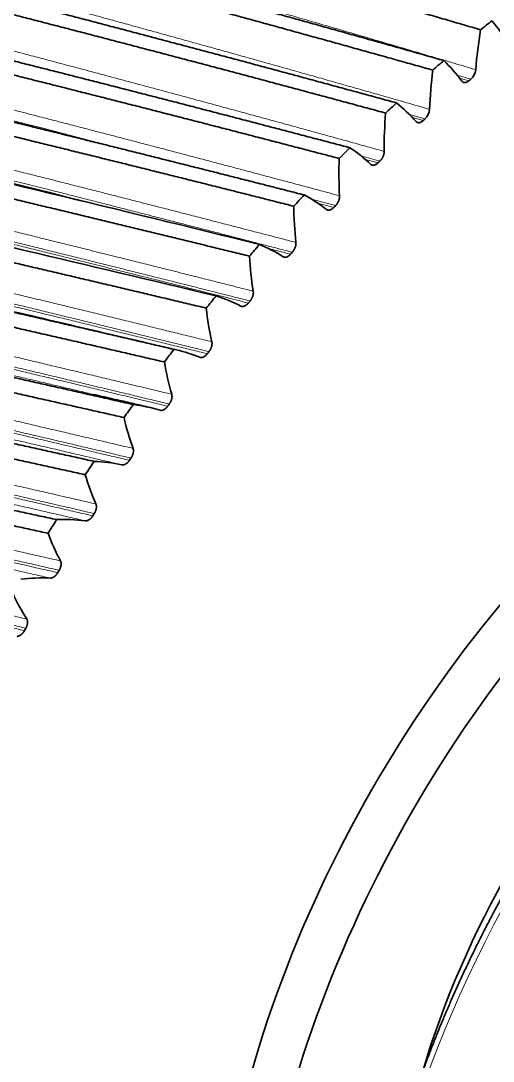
# Model space of a CAD drawing. Extents: x 228 to 1870, y -35 to 994.
# Drawn here: x 868.1 to 901.8, y 880.5 to 954.7 of the extents above; entities that cross this region are included whole.
import ezdxf

# ---------------------------------------------------------------- set-up
doc = ezdxf.new("R2010")
doc.units = 0
doc.layers.get('0').update_dxf_attribs({"lineweight": 13})

# ---------------------------------------------------------------- blocks, each defined once
blk = doc.blocks.new('BLOCK15')
at = {"color": 7, "lineweight": 13}
for p, q in [((56.266, 21.685), (57.225, 21.4)), ((56.424, 21.485), (57.09, 21.288)), ((52.849, 18.89), (53.962, 18.571)), ((53.062, 18.671), (53.829, 18.451)), ((49.41, 15.938), (50.749, 15.567)), ((49.707, 15.693), (50.618, 15.44)), ((45.878, 12.859), (47.594, 12.398)), ((46.331, 12.569), (47.466, 12.265)), ((42.821, 9.339), (44.381, 8.933))]:
    blk.add_line(p, q, dxfattribs=at)
at = {"color": 7, "lineweight": 35}
for p, q in [((57.09, 21.288), (57.158, 21.344)), ((57.158, 21.344), (57.225, 21.4)), ((53.896, 18.511), (53.962, 18.571)), ((53.829, 18.451), (53.896, 18.511)), ((50.683, 15.504), (50.749, 15.567)), ((50.618, 15.44), (50.683, 15.504)), ((47.466, 12.265), (47.53, 12.331)), ((47.53, 12.331), (47.594, 12.398)), ((44.381, 8.933), (44.444, 9.003)), ((44.444, 9.003), (44.506, 9.073)), ((41.374, 5.456), (41.435, 5.529)), ((41.435, 5.529), (41.496, 5.601)), ((36.077, 2.157), (36.257, 2.116)), ((37.912, 1.592), (37.947, 1.582)), ((38.453, 1.843), (38.512, 1.918)), ((38.512, 1.918), (38.571, 1.993)), ((35.084, -2.181), (35.092, -2.183)), ((35.627, -1.895), (35.684, -1.818)), ((35.684, -1.818), (35.741, -1.74)), ((32.903, -5.748), (32.958, -5.668)), ((32.958, -5.668), (33.013, -5.588)), ((30.291, -9.703), (30.343, -9.621)), ((30.343, -9.621), (30.396, -9.539)), ((27.797, -13.75), (27.847, -13.666)), ((27.847, -13.666), (27.897, -13.582)), ((25.476, -17.791), (25.523, -17.705)), ((25.429, -17.876), (25.476, -17.791))]:
    blk.add_line(p, q, dxfattribs=at)
for centre, radius, start, end in [((49.298, 17.386), 12.478, 31.75176, 40.94011), ((94.089, 19.019), 36.64, 170.727, 175.20603), ((47.173, 14.298), 11.715, 36.46052, 46.04431), ((88.425, 17.892), 34.161, 173.01151, 177.70479), ((56.549, 22.183), 1.034, 310.80721, 354.34359), ((56.806, 21.414), 0.261, 216.30865, 251.9072), ((44.965, 11.018), 11.142, 41.39386, 51.30418), ((82.743, 16.448), 31.689, 175.4012, 180.33562), ((53.273, 19.327), 1.023, 312.36468, 356.23429), ((53.52, 18.562), 0.266, 221.91538, 252.87869), ((-675.779, -2983.566), 3073.82, 76.812954, 77.44241), ((-558.405, -2417.687), 2500.517, 76.102653, 76.809436), ((42.7, 7.532), 10.756, 46.52068, 56.6668), ((77.088, 14.686), 29.257, 177.90968, 183.11399), ((50.285, 15.538), 0.272, 227.58948, 253.76077), ((40.412, 3.828), 10.557, 51.79714, 62.07097), ((71.508, 12.612), 26.896, 180.55158, 186.05625), ((47.109, 12.35), 0.282, 233.28225, 254.51785), ((-573.243, -2543.492), 2621.959, 76.494617, 76.800652), ((38.134, -0.103), 10.542, 57.1684, 67.45182), ((66.045, 10.232), 24.635, 183.34255, 189.17933), ((44.002, 9.008), 0.296, 238.93951, 255.17361), ((35.903, -4.267), 10.713, 62.57213, 72.74627), ((40.972, 5.523), 0.313, 244.50915, 255.73555), ((60.737, 7.562), 22.497, 186.29914, 192.50027), ((33.809, -8.508), 10.902, 67.88701, 77.02156), ((55.621, 4.619), 20.503, 189.43848, 196.03556), ((31.586, -14.116), 12.442, 76.92266, 82.66298), ((31.975, -12.325), 10.61, 72.9582, 76.77894), ((50.726, 1.425), 18.671, 192.77784, 199.80009), ((29.867, -18.159), 12.346, 78.34882, 87.60401), ((46.078, -1.992), 17.012, 196.33389, 203.80573), ((28.197, -23.236), 13.271, 83.28523, 92.10491), ((41.696, -5.604), 15.537, 200.12161, 208.0596), ((26.755, -28.515), 14.389, 87.99889, 96.35553), ((37.593, -9.377), 14.25, 204.15282, 212.56195)]:
    blk.add_arc(centre, radius, start, end, dxfattribs=at)
at = {"color": 7, "lineweight": 13}
for centre, radius, start, end in [((-601.685, -2409.195), 2507.134, 75.344937, 76.09668), ((-646.586, -2650.952), 2748.175, 75.710587, 76.439516)]:
    blk.add_arc(centre, radius, start, end, dxfattribs=at)
at = {"color": 7, "lineweight": 35}
for centre, major_axis, start_param, end_param in [((70.711, -40.825), (45.685, 79.128), 0.972007, 0.984563), ((70.711, -40.825), (45.685, 79.128), 1.026172, 1.038729), ((70.711, -40.825), (45.685, 79.128), 1.080338, 1.092894), ((70.711, -40.825), (45.685, 79.128), 1.134503, 1.147059), ((70.711, -40.825), (45.685, 79.128), 1.188668, 1.201225), ((70.711, -40.825), (45.685, 79.128), 1.242834, 1.25539), ((70.711, -40.825), (45.685, 79.128), 1.296999, 1.309556), ((70.711, -40.825), (45.685, 79.128), 1.351164, 1.363721), ((77.782, -44.907), (27.5, 47.631), 0.785398, 3.141633), ((70.711, -40.825), (45.685, 79.128), 1.40533, 1.417886), ((80.61, -46.54), (27.5, 47.631), 0.785398, 3.141633), ((70.711, -40.825), (45.685, 79.128), 1.459495, 1.472052), ((70.711, -40.825), (45.685, 79.128), 1.513661, 1.526217), ((80.61, -46.54), (20.5, 35.507), 1.1765, 1.965092)]:
    blk.add_ellipse(centre, major_axis=major_axis, ratio=0.57735, start_param=start_param, end_param=end_param, dxfattribs=at)
at = {"color": 7, "lineweight": 13}
blk.add_ellipse((88.388, -51.031), major_axis=(-27.5, -47.631), ratio=0.57735, start_param=3.141633, end_param=6.283225, dxfattribs=at)
at = {"color": 7, "lineweight": 35}
for points in [[(10.067, 38.203), (19.628, 35.684), (29.197, 33.099), (38.773, 30.446), (48.351, 27.722), (57.928, 24.923)], [(55.305, 22.731), (45.734, 25.45), (36.172, 28.095), (26.621, 30.669), (17.085, 33.176), (7.567, 35.62)], [(6.82, 34.822), (16.342, 32.396), (25.876, 29.909), (35.419, 27.357), (44.967, 24.738), (54.518, 22.048)], [(51.93, 19.714), (42.39, 22.328), (32.861, 24.871), (23.347, 27.348), (13.851, 29.762), (4.377, 32.117)], [(3.649, 31.284), (13.127, 28.945), (22.619, 26.55), (32.124, 24.094), (41.637, 21.575), (51.156, 18.989)], [(48.611, 16.519), (39.107, 19.033), (29.617, 21.481), (20.145, 23.866), (10.695, 26.193), (1.27, 28.465)], [(0.562, 27.599), (9.99, 25.341), (19.436, 23.032), (28.897, 20.666), (38.369, 18.242), (47.851, 15.754)], [(45.357, 13.155), (35.893, 15.575), (26.448, 17.934), (17.024, 20.233), (7.625, 22.479), (-1.745, 24.675)], [(-2.43, 23.777), (6.943, 21.595), (16.336, 19.365), (25.748, 17.084), (35.174, 14.748), (44.613, 12.353)], [(-5.321, 19.831), (3.992, 17.717), (13.329, 15.561), (22.686, 13.358), (32.061, 11.104), (41.451, 8.796)], [(-8.1, 15.772), (1.148, 13.72), (10.422, 11.63), (19.721, 9.499), (29.039, 7.321), (38.375, 5.093)], [(36.077, 2.157), (26.768, 4.331), (17.488, 6.456), (8.238, 8.537), (-0.977, 10.578), (-10.154, 12.584)], [(-10.76, 11.611), (-1.582, 9.614), (7.626, 7.584), (16.86, 5.517), (26.117, 3.41), (35.395, 1.256)], [(33.175, -1.776), (23.928, 0.329), (14.713, 2.39), (5.531, 4.411), (-3.613, 6.397), (-12.718, 8.354)], [(-13.293, 7.361), (-4.189, 5.412), (4.947, 3.435), (14.112, 1.426), (23.303, -0.619), (32.517, -2.704)], [(30.383, -5.823), (21.203, -3.781), (12.057, -1.778), (2.947, 0.191), (-6.122, 2.13), (-15.148, 4.044)], [(-15.692, 3.035), (-6.666, 1.126), (2.394, -0.806), (11.486, -2.763), (20.606, -4.752), (29.752, -6.776)], [(27.709, -9.973), (18.6, -7.987), (9.528, -6.034), (0.495, -4.111), (-8.495, -2.212), (-17.439, -0.333)], [(-17.949, -1.355), (-9.006, -3.232), (-0.026, -5.124), (8.988, -7.038), (18.033, -8.978), (27.107, -10.949)]]:
    blk.add_open_spline(points, degree=5, dxfattribs=at)
at = {"color": 7, "lineweight": 13}
for points in [[(10.076, 35.538), (19.564, 32.976), (29.062, 30.353), (38.565, 27.665), (48.072, 24.909), (57.578, 22.081)], [(6.955, 32.233), (16.404, 29.761), (25.865, 27.23), (35.336, 24.639), (44.813, 21.983), (54.293, 19.26)], [(3.908, 28.78), (13.314, 26.39), (22.734, 23.947), (32.166, 21.447), (41.607, 18.887), (51.055, 16.262)], [(0.946, 25.186), (10.302, 22.874), (19.675, 20.512), (29.064, 18.098), (38.465, 15.628), (47.875, 13.097)], [(-2.103, 20.768), (7.183, 18.524), (16.489, 16.236), (25.814, 13.901), (35.154, 11.514), (44.506, 9.073)], [(-1.924, 21.464), (7.378, 19.222), (16.7, 16.936), (26.04, 14.602), (35.395, 12.216), (44.762, 9.774)], [(-4.693, 17.623), (4.55, 15.446), (13.815, 13.23), (23.102, 10.97), (32.406, 8.662), (41.726, 6.302)], [(-4.953, 16.774), (4.27, 14.595), (13.517, 12.379), (22.786, 10.119), (32.072, 7.813), (41.374, 5.456)], [(-4.843, 16.933), (4.383, 14.752), (13.632, 12.533), (22.903, 10.271), (32.192, 7.961), (41.496, 5.601)], [(-7.353, 13.676), (1.826, 11.557), (11.031, 9.404), (20.259, 7.211), (29.508, 4.976), (38.774, 2.693)], [(-7.58, 12.83), (1.579, 10.709), (10.765, 8.553), (19.975, 6.36), (29.205, 4.125), (38.453, 1.843)], [(-7.475, 12.994), (1.687, 10.87), (10.876, 8.712), (20.088, 6.516), (29.32, 4.278), (38.571, 1.993)], [(-9.989, 8.961), (-0.895, 6.888), (8.227, 4.785), (17.376, 2.649), (26.548, 0.476), (35.741, -1.74)], [(-9.895, 9.633), (-0.785, 7.566), (8.354, 5.469), (17.519, 3.338), (26.707, 1.168), (35.916, -1.045)], [(-10.629, 8.413), (-2.47, 6.569), (5.713, 4.703), (13.918, 2.811), (22.142, 0.89), (30.384, -1.064)], [(-10.089, 8.794), (-0.998, 6.723), (8.121, 4.622), (17.267, 2.488), (26.437, 0.317), (35.627, -1.895)], [(-12.314, 5.508), (-3.276, 3.485), (5.793, 1.437), (14.89, -0.64), (24.014, -2.75), (33.16, -4.899)], [(-12.473, 4.677), (-3.455, 2.649), (5.594, 0.596), (14.672, -1.484), (23.776, -3.598), (32.903, -5.748)], [(-12.378, 4.848), (-3.357, 2.817), (5.695, 0.763), (14.776, -1.32), (23.883, -3.435), (33.013, -5.588)], [(-13.009, 4.264), (-3.994, 2.253), (5.053, 0.219), (14.13, -1.843), (23.233, -3.937), (32.36, -6.068)], [(-14.6, 1.311), (-5.64, -0.675), (3.355, -2.68), (12.381, -4.709), (21.434, -6.767), (30.514, -8.858)], [(-15.255, 0.048), (-6.318, -1.927), (2.653, -3.921), (11.657, -5.937), (20.689, -7.981), (29.749, -10.057)], [(-14.725, 0.492), (-5.784, -1.501), (3.19, -3.512), (12.196, -5.547), (21.23, -7.609), (30.291, -9.703)], [(-14.635, 0.664), (-5.691, -1.33), (3.286, -3.343), (12.295, -5.379), (21.332, -7.443), (30.396, -9.539)], [(-16.749, -2.945), (-7.869, -4.901), (1.047, -6.87), (9.997, -8.859), (18.977, -10.871), (27.986, -12.912)], [(-16.754, -3.576), (-7.891, -5.541), (1.008, -7.519), (9.941, -9.516), (18.904, -11.535), (27.897, -13.582)], [(-17.361, -4.223), (-8.506, -6.17), (0.386, -8.131), (9.312, -10.108), (18.27, -12.109), (27.257, -14.135)], [(-16.838, -3.751), (-7.979, -5.715), (0.917, -7.692), (9.847, -9.687), (18.807, -11.705), (27.797, -13.75)], [(-18.753, -7.248), (-9.957, -9.18), (-1.123, -11.121), (7.747, -13.076), (16.65, -15.05), (25.584, -17.047)], [(-18.807, -8.037), (-10.032, -9.979), (-1.218, -11.929), (7.632, -13.892), (16.515, -15.873), (25.429, -17.876)], [(-18.729, -7.861), (-9.95, -9.804), (-1.133, -11.755), (7.72, -13.719), (16.606, -15.701), (25.523, -17.705)]]:
    blk.add_open_spline(points, degree=5, dxfattribs=at)
at = {"color": 7, "lineweight": 35}
for points, degree, knots in [([(56.725, 21.166), (56.731, 21.164), (56.738, 21.163), (56.745, 21.161), (56.79, 21.153), (56.839, 21.156), (56.883, 21.167), (56.951, 21.193), (57.021, 21.235), (57.044, 21.251), (57.067, 21.269), (57.09, 21.288)], 5, [0.4343942, 0.4343942, 0.4343942, 0.4343942, 0.4343942, 0.4343942, 0.5314071, 0.5314071, 0.5314071, 1.0520694, 1.0520694, 1.0520694, 1.3153525, 1.3153525, 1.3153525, 1.3153525, 1.3153525, 1.3153525]), ([(53.442, 18.309), (53.453, 18.306), (53.463, 18.303), (53.474, 18.302), (53.524, 18.296), (53.578, 18.304), (53.623, 18.317), (53.691, 18.348), (53.761, 18.395), (53.784, 18.412), (53.807, 18.431), (53.829, 18.451)], 5, [0.3842086, 0.3842086, 0.3842086, 0.3842086, 0.3842086, 0.3842086, 0.5314072, 0.5314072, 0.5314072, 1.0520694, 1.0520694, 1.0520694, 1.3153525, 1.3153525, 1.3153525, 1.3153525, 1.3153525, 1.3153525]), ([(50.749, 15.567), (50.793, 15.61), (50.835, 15.658), (50.874, 15.711), (50.944, 15.821), (50.996, 15.938), (51.016, 15.996), (51.039, 16.084), (51.051, 16.172), (51.053, 16.203), (51.055, 16.232), (51.055, 16.262)], 5, [0, 0, 0, 0, 0, 0, 0.525209, 0.525209, 0.525209, 1.046456, 1.046456, 1.046456, 1.316347, 1.316347, 1.316347, 1.316347, 1.316347, 1.316347]), ([(50.209, 15.276), (50.223, 15.272), (50.238, 15.269), (50.252, 15.268), (50.307, 15.265), (50.367, 15.278), (50.412, 15.294), (50.481, 15.33), (50.55, 15.38), (50.573, 15.399), (50.596, 15.419), (50.618, 15.44)], 5, [0.332379, 0.332379, 0.332379, 0.332379, 0.332379, 0.332379, 0.5314072, 0.5314072, 0.5314072, 1.0520695, 1.0520695, 1.0520695, 1.3153525, 1.3153525, 1.3153525, 1.3153525, 1.3153525, 1.3153525]), ([(3.847, 14.257), (4.429, 14.119), (5.803, 13.812), (8.488, 13.175), (12.775, 12.174), (18.092, 10.925), (22.607, 9.866), (24.94, 9.319), (25.454, 9.198)], 3, [0, 0, 0, 0, 1.793433, 4.223977, 8.279135, 15.002006, 20.607243, 22.191532, 22.191532, 22.191532, 22.191532]), ([(47.594, 12.398), (47.637, 12.443), (47.678, 12.493), (47.715, 12.548), (47.782, 12.66), (47.83, 12.777), (47.848, 12.835), (47.867, 12.923), (47.875, 13.01), (47.876, 13.039), (47.876, 13.068), (47.875, 13.097)], 5, [0, 0, 0, 0, 0, 0, 0.525209, 0.525209, 0.525209, 1.046455, 1.046455, 1.046455, 1.316346, 1.316346, 1.316346, 1.316346, 1.316346, 1.316346]), ([(47.034, 12.078), (47.052, 12.073), (47.071, 12.07), (47.09, 12.068), (47.151, 12.069), (47.215, 12.087), (47.261, 12.107), (47.331, 12.147), (47.399, 12.201), (47.422, 12.221), (47.444, 12.242), (47.466, 12.265)], 5, [0.277967, 0.277967, 0.277967, 0.277967, 0.277967, 0.277967, 0.531407, 0.531407, 0.531407, 1.052069, 1.052069, 1.052069, 1.315353, 1.315353, 1.315353, 1.315353, 1.315353, 1.315353]), ([(44.506, 9.073), (44.549, 9.12), (44.588, 9.172), (44.624, 9.228), (44.687, 9.342), (44.731, 9.46), (44.746, 9.517), (44.762, 9.604), (44.766, 9.689), (44.766, 9.718), (44.765, 9.746), (44.762, 9.774)], 5, [0, 0, 0, 0, 0, 0, 0.525209, 0.525209, 0.525209, 1.046455, 1.046455, 1.046455, 1.316346, 1.316346, 1.316346, 1.316346, 1.316346, 1.316346]), ([(43.926, 8.722), (43.949, 8.717), (43.972, 8.713), (43.996, 8.712), (44.062, 8.717), (44.133, 8.741), (44.179, 8.764), (44.248, 8.808), (44.316, 8.866), (44.338, 8.887), (44.36, 8.91), (44.381, 8.933)], 5, [0.220576, 0.220576, 0.220576, 0.220576, 0.220576, 0.220576, 0.531407, 0.531407, 0.531407, 1.052069, 1.052069, 1.052069, 1.315353, 1.315353, 1.315353, 1.315353, 1.315353, 1.315353]), ([(17.116, 6.597), (17.583, 6.486), (18.54, 6.272), (20.083, 5.91), (22.616, 5.315), (26.371, 4.435), (31.206, 3.301), (34.584, 2.509), (36.255, 2.117)], 3, [0, 0, 0, 0, 1.442769, 2.939464, 4.756398, 9.248811, 14.507314, 19.656723, 19.656723, 19.656723, 19.656723]), ([(41.496, 5.601), (41.537, 5.65), (41.575, 5.704), (41.609, 5.761), (41.669, 5.877), (41.708, 5.995), (41.721, 6.052), (41.733, 6.137), (41.733, 6.22), (41.732, 6.248), (41.73, 6.275), (41.726, 6.302)], 5, [0, 0, 0, 0, 0, 0, 0.525209, 0.525209, 0.525209, 1.046456, 1.046456, 1.046456, 1.316346, 1.316346, 1.316346, 1.316346, 1.316346, 1.316346]), ([(40.895, 5.22), (40.922, 5.213), (40.951, 5.21), (40.98, 5.21), (41.052, 5.219), (41.129, 5.25), (41.175, 5.276), (41.244, 5.324), (41.31, 5.386), (41.332, 5.408), (41.354, 5.431), (41.374, 5.456)], 5, [0.159486, 0.159486, 0.159486, 0.159486, 0.159486, 0.159486, 0.531407, 0.531407, 0.531407, 1.052069, 1.052069, 1.052069, 1.315353, 1.315353, 1.315353, 1.315353, 1.315353, 1.315353]), ([(38.571, 1.993), (38.611, 2.045), (38.648, 2.1), (38.68, 2.157), (38.735, 2.275), (38.77, 2.392), (38.781, 2.449), (38.79, 2.533), (38.786, 2.613), (38.783, 2.64), (38.779, 2.667), (38.774, 2.693)], 5, [0, 0, 0, 0, 0, 0, 0.525209, 0.525209, 0.525209, 1.046456, 1.046456, 1.046456, 1.316346, 1.316346, 1.316346, 1.316346, 1.316346, 1.316346]), ([(37.947, 1.582), (37.98, 1.573), (38.014, 1.57), (38.05, 1.571), (38.128, 1.585), (38.211, 1.623), (38.257, 1.652), (38.326, 1.704), (38.391, 1.769), (38.412, 1.793), (38.433, 1.817), (38.453, 1.843)], 5, [0.093721, 0.093721, 0.093721, 0.093721, 0.093721, 0.093721, 0.531407, 0.531407, 0.531407, 1.052069, 1.052069, 1.052069, 1.315353, 1.315353, 1.315353, 1.315353, 1.315353, 1.315353]), ([(34.401, -1.997), (34.178, -1.945), (33.732, -1.84), (33.091, -1.69), (32.469, -1.543), (31.824, -1.395), (31.125, -1.236), (30.632, -1.122), (30.384, -1.064)], 3, [0, 0, 0, 0, 0.687637, 1.375281, 1.975033, 2.60466, 3.360766, 4.123691, 4.123691, 4.123691, 4.123691]), ([(35.741, -1.74), (35.779, -1.687), (35.814, -1.631), (35.845, -1.572), (35.896, -1.454), (35.926, -1.337), (35.935, -1.281), (35.94, -1.199), (35.932, -1.121), (35.928, -1.095), (35.923, -1.07), (35.916, -1.045)], 5, [0, 0, 0, 0, 0, 0, 0.525209, 0.525209, 0.525209, 1.046456, 1.046456, 1.046456, 1.316347, 1.316347, 1.316347, 1.316347, 1.316347, 1.316347]), ([(35.092, -2.183), (35.132, -2.193), (35.172, -2.196), (35.214, -2.194), (35.3, -2.175), (35.389, -2.127), (35.435, -2.096), (35.502, -2.04), (35.566, -1.972), (35.587, -1.947), (35.608, -1.922), (35.627, -1.895)], 5, [0.022038, 0.022038, 0.022038, 0.022038, 0.022038, 0.022038, 0.531407, 0.531407, 0.531407, 1.052069, 1.052069, 1.052069, 1.315352, 1.315352, 1.315352, 1.315352, 1.315352, 1.315352]), ([(33.013, -5.588), (33.05, -5.534), (33.083, -5.476), (33.112, -5.417), (33.159, -5.298), (33.184, -5.182), (33.19, -5.127), (33.191, -5.047), (33.18, -4.972), (33.175, -4.947), (33.168, -4.922), (33.16, -4.899)], 5, [0, 0, 0, 0, 0, 0, 0.525209, 0.525209, 0.525209, 1.046456, 1.046456, 1.046456, 1.316347, 1.316347, 1.316347, 1.316347, 1.316347, 1.316347]), ([(32.36, -6.068), (32.402, -6.075), (32.446, -6.077), (32.49, -6.071), (32.579, -6.046), (32.67, -5.992), (32.716, -5.958), (32.783, -5.898), (32.845, -5.827), (32.865, -5.801), (32.885, -5.775), (32.903, -5.748)], 5, [0, 0, 0, 0, 0, 0, 0.531407, 0.531407, 0.531407, 1.052069, 1.052069, 1.052069, 1.315352, 1.315352, 1.315352, 1.315352, 1.315352, 1.315352]), ([(87.888, -6.074), (87.666, -6.203), (87.221, -6.464), (86.557, -6.867), (85.894, -7.283), (85.231, -7.711), (84.57, -8.152), (83.91, -8.605), (83.251, -9.07), (82.604, -9.54), (81.968, -10.014), (81.219, -10.587), (80.349, -11.274), (79.364, -12.084), (78.384, -12.919), (77.524, -13.68), (76.78, -14.359), (76.149, -14.948), (75.521, -15.547), (74.897, -16.157), (74.276, -16.777), (73.66, -17.406), (73.048, -18.045), (72.44, -18.693), (71.837, -19.351), (71.239, -20.018), (70.646, -20.693), (70.058, -21.378), (69.475, -22.07), (68.897, -22.771), (68.325, -23.48), (67.759, -24.197), (67.199, -24.922), (66.644, -25.654), (66.096, -26.393), (65.555, -27.14), (65.02, -27.893), (64.491, -28.652), (63.969, -29.419), (63.455, -30.191), (62.947, -30.969), (62.447, -31.753), (61.954, -32.543), (61.469, -33.337), (60.991, -34.137), (60.521, -34.942), (60.059, -35.751), (59.605, -36.565), (59.16, -37.382), (58.722, -38.204), (58.294, -39.029), (57.873, -39.858), (57.462, -40.69), (57.059, -41.525), (56.666, -42.362), (56.281, -43.202), (55.905, -44.045), (55.539, -44.889), (55.182, -45.735), (54.835, -46.582), (54.497, -47.431), (54.169, -48.281), (53.851, -49.132), (53.542, -49.983), (53.244, -50.835), (52.956, -51.686), (52.677, -52.538), (52.409, -53.389), (52.151, -54.239), (51.904, -55.088), (51.667, -55.937), (51.441, -56.784), (51.225, -57.629), (51.019, -58.473), (50.825, -59.314), (50.641, -60.153), (50.468, -60.99), (50.306, -61.824), (50.155, -62.654), (50.013, -63.493), (49.88, -64.341), (49.741, -65.313), (49.603, -66.398), (49.475, -67.594), (49.371, -68.78), (49.3, -69.83), (49.254, -70.745), (49.225, -71.527), (49.208, -72.304), (49.203, -73.074), (49.208, -73.839), (49.225, -74.597), (49.254, -75.348), (49.291, -76.055), (49.336, -76.716), (49.387, -77.333), (49.445, -77.945), (49.52, -78.626), (49.615, -79.374), (49.735, -80.187), (49.869, -80.99), (50.004, -81.7), (50.133, -82.319), (50.253, -82.852), (50.379, -83.378), (50.512, -83.899), (50.653, -84.414), (50.801, -84.922), (50.956, -85.425), (51.119, -85.926), (51.291, -86.424), (51.473, -86.924), (51.665, -87.424), (51.867, -87.921), (52.077, -88.412), (52.295, -88.894), (52.52, -89.37), (52.753, -89.837), (52.994, -90.296), (53.283, -90.822), (53.644, -91.438), (54.085, -92.139), (54.568, -92.845), (55.072, -93.527), (55.559, -94.136), (56.025, -94.677), (56.448, -95.14), (56.868, -95.571), (57.281, -95.973), (57.705, -96.362), (58.135, -96.735), (58.573, -97.091), (59.016, -97.433), (59.469, -97.76), (59.932, -98.075), (60.404, -98.377), (60.726, -98.569), (60.888, -98.662)], 3, [0, 0, 0, 0, 0.770653, 1.547432, 2.330283, 3.119144, 3.913946, 4.71462, 5.521086, 6.333246, 7.113923, 7.89962, 9.162872, 10.438364, 11.725719, 13.024548, 13.883535, 14.747229, 15.615363, 16.487933, 17.364674, 18.245569, 19.130364, 20.01902, 20.91128, 21.8071, 22.706237, 23.608622, 24.514018, 25.422341, 26.33336, 27.246978, 28.162974, 29.081237, 30.001546, 30.923782, 31.847733, 32.773267, 33.700177, 34.628323, 35.557507, 36.487575, 37.418335, 38.349626, 39.281263, 40.213078, 41.144893, 42.076531, 43.007822, 43.938581, 44.868648, 45.797831, 46.725978, 47.652889, 48.578424, 49.502378, 50.424612, 51.34492, 52.263181, 53.179176, 54.092795, 55.003815, 55.912137, 56.817533, 57.719919, 58.619057, 59.51488, 60.407144, 61.295796, 62.180586, 63.061473, 63.938206, 64.810785, 65.678928, 66.542634, 67.401634, 68.255956, 69.105316, 69.949759, 70.788998, 71.6583, 72.521819, 73.736684, 74.939369, 76.129562, 77.30702, 78.095866, 78.878724, 79.655512, 80.426172, 81.190658, 81.948923, 82.700933, 83.446628, 84.070394, 84.689522, 85.30421, 85.914415, 86.744722, 87.56658, 88.379998, 89.185037, 89.734226, 90.279505, 90.820971, 91.358388, 91.892148, 92.421922, 92.948125, 93.47042, 94.001007, 94.527847, 95.068863, 95.605997, 96.139291, 96.668823, 97.194682, 97.716951, 98.235728, 98.751111, 99.514866, 100.37862, 101.233872, 102.081197, 102.921237, 103.573896, 104.22287, 104.802126, 105.378698, 105.953301, 106.525791, 107.086865, 107.646469, 108.205091, 108.762822, 109.325035, 109.886944, 109.886944, 109.886944, 109.886944]), ([(30.396, -9.539), (30.431, -9.484), (30.462, -9.425), (30.489, -9.365), (30.532, -9.246), (30.552, -9.131), (30.556, -9.078), (30.553, -8.999), (30.538, -8.928), (30.531, -8.904), (30.523, -8.881), (30.514, -8.858)], 5, [0, 0, 0, 0, 0, 0, 0.525209, 0.525209, 0.525209, 1.046456, 1.046456, 1.046456, 1.316347, 1.316347, 1.316347, 1.316347, 1.316347, 1.316347]), ([(29.749, -10.057), (29.792, -10.06), (29.837, -10.058), (29.882, -10.05), (29.972, -10.018), (30.063, -9.959), (30.108, -9.922), (30.174, -9.858), (30.234, -9.784), (30.254, -9.758), (30.273, -9.731), (30.291, -9.703)], 5, [0, 0, 0, 0, 0, 0, 0.531407, 0.531407, 0.531407, 1.052069, 1.052069, 1.052069, 1.315353, 1.315353, 1.315353, 1.315353, 1.315353, 1.315353]), ([(27.897, -13.582), (27.93, -13.525), (27.96, -13.466), (27.984, -13.406), (28.022, -13.287), (28.038, -13.174), (28.04, -13.121), (28.033, -13.046), (28.014, -12.977), (28.006, -12.954), (27.997, -12.933), (27.986, -12.912)], 5, [0, 0, 0, 0, 0, 0, 0.525209, 0.525209, 0.525209, 1.046456, 1.046456, 1.046456, 1.316347, 1.316347, 1.316347, 1.316347, 1.316347, 1.316347]), ([(27.257, -14.135), (27.302, -14.136), (27.348, -14.13), (27.394, -14.118), (27.485, -14.081), (27.575, -14.016), (27.62, -13.976), (27.684, -13.91), (27.743, -13.833), (27.762, -13.806), (27.78, -13.778), (27.797, -13.75)], 5, [0, 0, 0, 0, 0, 0, 0.531407, 0.531407, 0.531407, 1.052069, 1.052069, 1.052069, 1.315352, 1.315352, 1.315352, 1.315352, 1.315352, 1.315352]), ([(25.523, -17.705), (25.555, -17.647), (25.582, -17.588), (25.605, -17.527), (25.638, -17.408), (25.649, -17.298), (25.648, -17.246), (25.638, -17.173), (25.615, -17.108), (25.606, -17.087), (25.595, -17.066), (25.584, -17.047)], 5, [0, 0, 0, 0, 0, 0, 0.525209, 0.525209, 0.525209, 1.046456, 1.046456, 1.046456, 1.316347, 1.316347, 1.316347, 1.316347, 1.316347, 1.316347]), ([(24.893, -18.293), (24.939, -18.289), (24.986, -18.28), (25.032, -18.265), (25.124, -18.222), (25.214, -18.151), (25.258, -18.11), (25.321, -18.04), (25.377, -17.961), (25.395, -17.933), (25.413, -17.905), (25.429, -17.876)], 5, [0, 0, 0, 0, 0, 0, 0.531407, 0.531407, 0.531407, 1.052069, 1.052069, 1.052069, 1.315352, 1.315352, 1.315352, 1.315352, 1.315352, 1.315352])]:
    blk.add_open_spline(points, degree=degree, knots=knots, dxfattribs=at)

msp = doc.modelspace()

# ---------------------------------------------------------------- block references
at = {"lineweight": 0}
msp.add_blockref('BLOCK15', (842.939131, 929.100094), dxfattribs=at)

doc.saveas('drawing.dxf')
